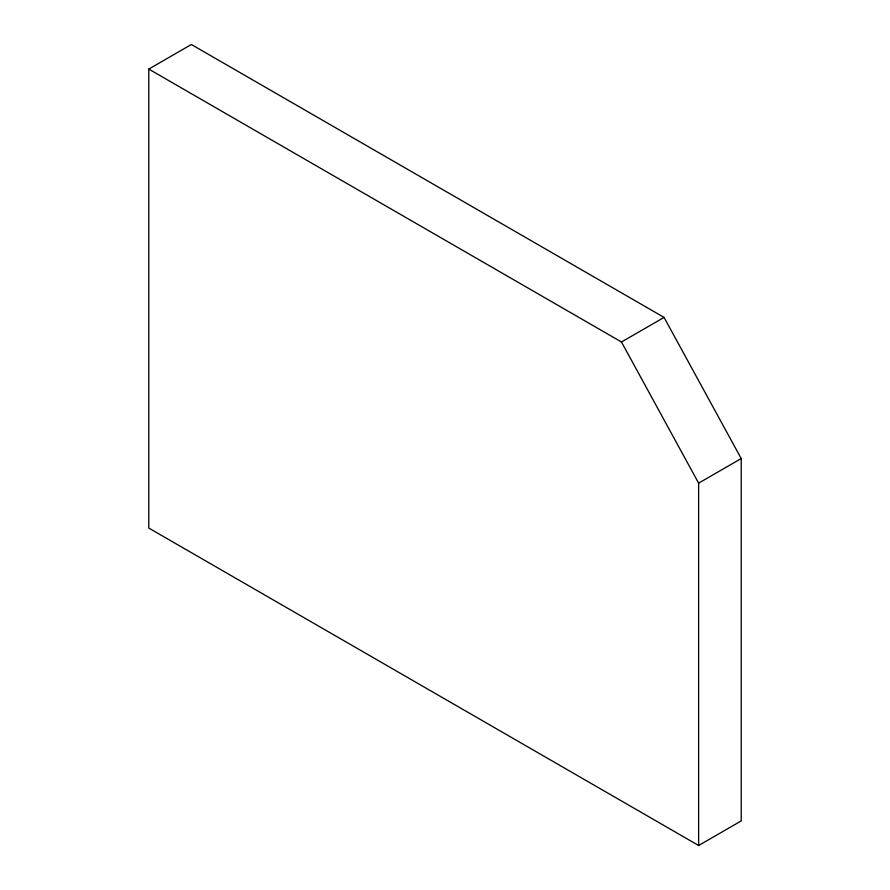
<?xml version="1.0" encoding="UTF-8"?>
<svg xmlns="http://www.w3.org/2000/svg" width="890" height="890" viewBox="0 0 890 890"><rect width="100%" height="100%" fill="white"/><g stroke="black" fill="none" stroke-linecap="round" stroke-linejoin="round"><path stroke-width="1.33" d="M148.786 69.086L191.372 44.5L664.062 317.407L741.214 458.561L741.214 820.914L698.628 845.5L148.786 528.059L148.786 69.086L621.476 341.994L698.628 483.148L698.628 845.5M621.476 341.994L664.062 317.407M698.628 483.148L741.214 458.561"/></g></svg>
